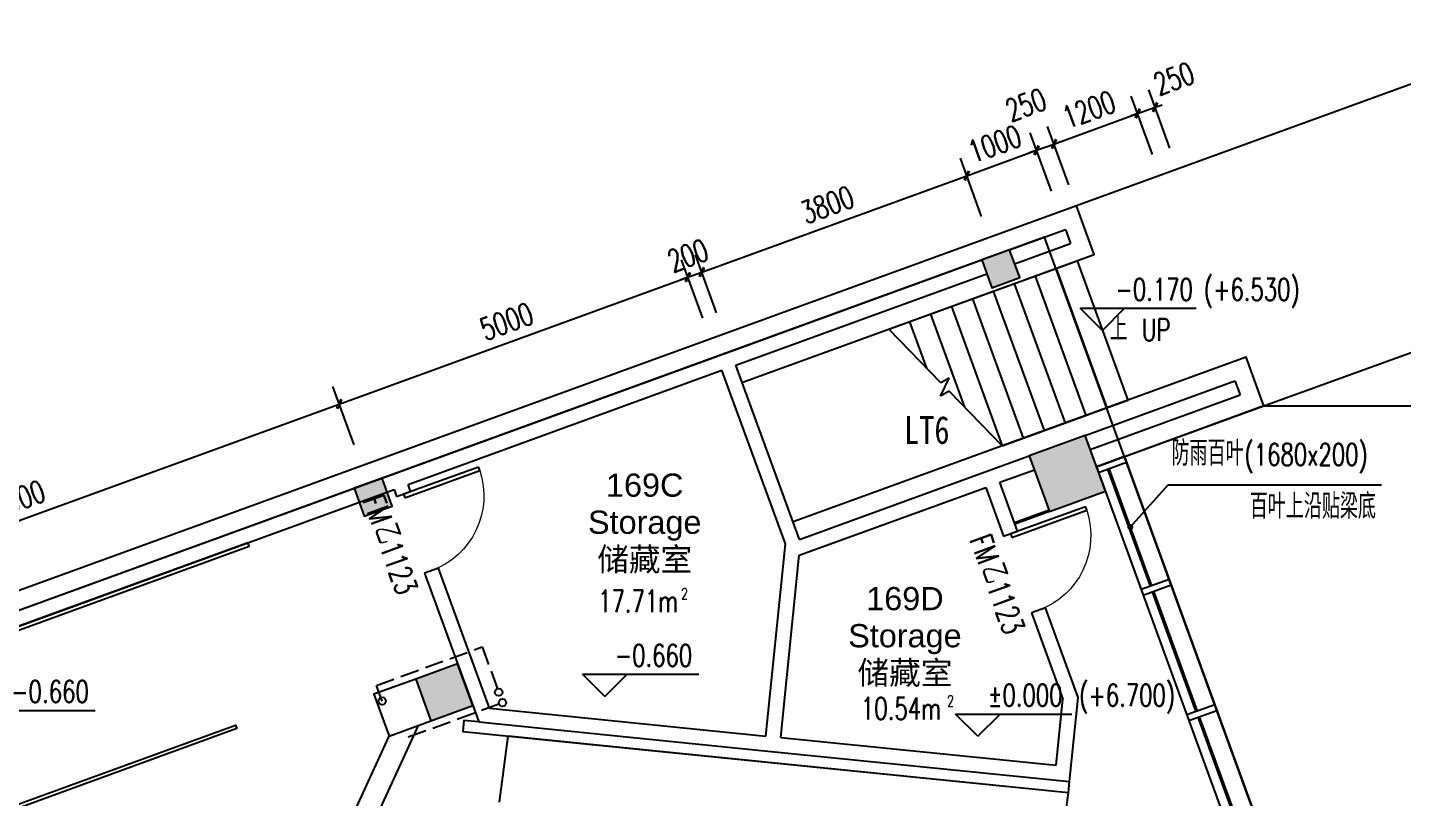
# Model space of a CAD drawing. Header units: inches. Extents: x -97096 to 280004, y -37912 to 97116.
# Drawn here: x 22658 to 41188, y 62021 to 72402 of the extents above; entities that cross this region are included whole.
import ezdxf
from ezdxf.enums import TextEntityAlignment as Align

# ---------------------------------------------------------------- set-up
doc = ezdxf.new("R2010")
doc.units = ezdxf.units.IN
doc.header["$LTSCALE"] = 1000
doc.header["$MEASUREMENT"] = 0
doc.linetypes.add('DASH', pattern=[0.35, 0.25, -0.1])
for name, color, linetype in [('3T_BAR', 7, 'Continuous'), ('A-DETL-NOTE', 1, 'Continuous'), ('an-furniture', 253, 'Continuous'), ('COLUMN', 2, 'Continuous'), ('CURTWALL', 4, 'Continuous'), ('DIM_ELEV', 3, 'Continuous'), ('DIM_LEAD', 3, 'Continuous'), ('DIM_SYMB', 3, 'Continuous'), ('DOOR_FIRE', 4, 'Continuous'), ('DOOR_FIRE_TEXT', 7, 'Continuous'), ('PIPE', 3, 'Continuous'), ('PUB_DIM', 3, 'Continuous'), ('PUB_HATCH', 253, 'Continuous'), ('PUB_TEXT', 7, 'Continuous'), ('RAIL', 163, 'Continuous'), ('SLAB', 60, 'Continuous'), ('SPACE', 7, 'Continuous'), ('STAIR', 3, 'Continuous'), ('SURFACE', 6, 'Continuous'), ('SURFACE-INT', 62, 'Continuous'), ('WALL', 2, 'Continuous')]:
    doc.layers.add(name, color=color, linetype=linetype)
doc.styles.add('510p-01$0$Arial_2', font='arial.ttf', dxfattribs={"height": 6.392964})
doc.styles.add('_TCH_DIM', font='SIMPLEX', dxfattribs={"bigfont": 'GBCBIG'})
doc.styles.add('_TCH_DIM_T3', font='SIMPLEX', dxfattribs={"width": 0.705882, "bigfont": 'GBCBIG'})
doc.styles.add('_TCH_SPACE', font='SIMPLEX', dxfattribs={"bigfont": 'GBCBIG'})
doc.styles.add('_TCH_WINDOW', font='SIMPLEX', dxfattribs={"bigfont": 'GBCBIG'})
doc.styles.add('DIMHT', font='', dxfattribs={"width": 0.8})
doc.styles.get('DIMHT').set_extended_font_data('SimHei')
doc.dimstyles.new('_TCH_ARCH&&100', dxfattribs={"dimtxt": 297.5, "dimasz": 100, "dimexe": 250, "dimexo": 300, "dimgap": 126.25, "dimtad": 1, "dimdec": 0, "dimzin": 0, "dimdsep": 46, "dimtxsty": '_TCH_DIM_T3', "dimblk": 'ARCHTICK', "dimcen": 0.09, "dimclrt": 7, "dimazin": 2, "dimtfac": 1, "dimtdec": 0, "dimtix": 1, "dimtmove": 2, "dimatfit": 3, "dimfxl": 1, "dimtolj": 1, "dimtzin": 0, "dimarcsym": 0})

# ---------------------------------------------------------------- blocks, each defined once
blk = doc.blocks.new('510p-01$0$material tag')
blk = doc.blocks.new('_ArchTick')
at = {"color": 0, "linetype": 'ByBlock', "const_width": 0.4}
blk.add_lwpolyline([(-0.5, -0.5), (0.5, 0.5)], dxfattribs=at)
blk = doc.blocks.new('*D248')
at = {"layer": 'Defpoints', "color": 0, "transparency": 16777216}
for p in [(37853, 71327), (38156, 70495), (37921, 70410)]:
    blk.add_point(p, dxfattribs=at)
at = {"layer": 'PUB_DIM', "color": 0, "lineweight": -2, "transparency": 16777216}
for p, q in [((38053, 70777), (37768, 71562)), ((37819, 70691), (37533, 71477)), ((37853, 71327), (37947, 71361)), ((37618, 71242), (37524, 71208)), ((37618, 71242), (37853, 71327))]:
    blk.add_line(p, q, dxfattribs=at)
at = {"layer": 'PUB_DIM', "color": 0, "lineweight": -2, "transparency": 16777216, "xscale": 100, "yscale": 100, "zscale": 100}
for p, rotation in [((37853, 71327), 200.0000000104919), ((37618, 71242), 20.00000001049186)]:
    blk.add_blockref('_ArchTick', p, dxfattribs=dict(at, rotation=rotation))
at = {"layer": 'PUB_DIM', "color": 7, "transparency": 16777216, "insert": (38107, 71712), "char_height": 297.5, "attachment_point": 5, "rotation": 20, "style": '_TCH_DIM_T3'}
blk.add_mtext('\\A1;250', dxfattribs=at)
blk = doc.blocks.new('*D249')
at = {"layer": 'Defpoints', "color": 0, "transparency": 16777216}
for p in [(37618, 71242), (37921, 70410), (36794, 69999)]:
    blk.add_point(p, dxfattribs=at)
at = {"layer": 'PUB_DIM', "color": 0, "lineweight": -2, "transparency": 16777216}
for p, q in [((37819, 70691), (37533, 71477)), ((36491, 70831), (37618, 71242)), ((36691, 70281), (36405, 71066))]:
    blk.add_line(p, q, dxfattribs=at)
at = {"layer": 'PUB_DIM', "color": 0, "lineweight": -2, "transparency": 16777216, "xscale": 100, "yscale": 100, "zscale": 100}
for p, rotation in [((37618, 71242), 20.0000000104919), ((36491, 70831), 200.0000000104919)]:
    blk.add_blockref('_ArchTick', p, dxfattribs=dict(at, rotation=rotation))
at = {"layer": 'PUB_DIM', "color": 7, "transparency": 16777216, "insert": (36960, 71295), "char_height": 297.5, "attachment_point": 5, "rotation": 20, "style": '_TCH_DIM_T3'}
blk.add_mtext('\\A1;1200', dxfattribs=at)
blk = doc.blocks.new('*D250')
at = {"layer": 'Defpoints', "color": 0, "transparency": 16777216}
for p in [(36491, 70831), (36559, 69914), (36794, 69999)]:
    blk.add_point(p, dxfattribs=at)
at = {"layer": 'PUB_DIM', "color": 0, "lineweight": -2, "transparency": 16777216}
for p, q in [((36456, 70196), (36170, 70981)), ((36691, 70281), (36405, 71066)), ((36256, 70746), (36491, 70831)), ((36491, 70831), (36585, 70865)), ((36256, 70746), (36162, 70712))]:
    blk.add_line(p, q, dxfattribs=at)
at = {"layer": 'PUB_DIM', "color": 0, "lineweight": -2, "transparency": 16777216, "xscale": 100, "yscale": 100, "zscale": 100}
for p, rotation in [((36256, 70746), 20.00000001049233), ((36491, 70831), 200.0000000104924)]:
    blk.add_blockref('_ArchTick', p, dxfattribs=dict(at, rotation=rotation))
at = {"layer": 'PUB_DIM', "color": 7, "transparency": 16777216, "insert": (36112, 71359), "char_height": 297.5, "attachment_point": 5, "rotation": 20, "style": '_TCH_DIM_T3'}
blk.add_mtext('\\A1;250', dxfattribs=at)
blk = doc.blocks.new('*D251')
at = {"layer": 'Defpoints', "color": 0, "transparency": 16777216}
for p in [(36256, 70746), (36559, 69914), (35619, 69572)]:
    blk.add_point(p, dxfattribs=at)
at = {"layer": 'PUB_DIM', "color": 0, "lineweight": -2, "transparency": 16777216}
for p, q in [((36456, 70196), (36170, 70981)), ((35516, 69854), (35231, 70639)), ((35316, 70404), (36256, 70746))]:
    blk.add_line(p, q, dxfattribs=at)
at = {"layer": 'PUB_DIM', "color": 0, "lineweight": -2, "transparency": 16777216, "xscale": 100, "yscale": 100, "zscale": 100}
for p, rotation in [((36256, 70746), 20.00000001049246), ((35316, 70404), 200.0000000104924)]:
    blk.add_blockref('_ArchTick', p, dxfattribs=dict(at, rotation=rotation))
at = {"layer": 'PUB_DIM', "color": 7, "transparency": 16777216, "insert": (35692, 70833), "char_height": 297.5, "attachment_point": 5, "rotation": 20, "style": '_TCH_DIM_T3'}
blk.add_mtext('\\A1;1000', dxfattribs=at)
blk = doc.blocks.new('*D252')
at = {"layer": 'Defpoints', "color": 0, "transparency": 16777216}
for p in [(35316, 70404), (35619, 69572), (32048, 68272)]:
    blk.add_point(p, dxfattribs=at)
at = {"layer": 'PUB_DIM', "color": 0, "lineweight": -2, "transparency": 16777216}
for p, q in [((35516, 69854), (35231, 70639)), ((31745, 69104), (35316, 70404)), ((31945, 68554), (31659, 69339))]:
    blk.add_line(p, q, dxfattribs=at)
at = {"layer": 'PUB_DIM', "color": 0, "lineweight": -2, "transparency": 16777216, "xscale": 100, "yscale": 100, "zscale": 100}
for p, rotation in [((35316, 70404), 20.00000001049206), ((31745, 69104), 200.0000000104921)]:
    blk.add_blockref('_ArchTick', p, dxfattribs=dict(at, rotation=rotation))
at = {"layer": 'PUB_DIM', "color": 7, "transparency": 16777216, "insert": (33436, 70012), "char_height": 297.5, "attachment_point": 5, "rotation": 20, "style": '_TCH_DIM_T3'}
blk.add_mtext('\\A1;3800', dxfattribs=at)
blk = doc.blocks.new('*D253')
at = {"layer": 'Defpoints', "color": 0, "transparency": 16777216}
for p in [(31745, 69104), (31860, 68203), (32048, 68272)]:
    blk.add_point(p, dxfattribs=at)
at = {"layer": 'PUB_DIM', "color": 0, "lineweight": -2, "transparency": 16777216}
for p, q in [((31945, 68554), (31659, 69339)), ((31757, 68485), (31471, 69270)), ((31745, 69104), (31839, 69138)), ((31557, 69036), (31463, 69001)), ((31557, 69036), (31745, 69104))]:
    blk.add_line(p, q, dxfattribs=at)
at = {"layer": 'PUB_DIM', "color": 0, "lineweight": -2, "transparency": 16777216, "xscale": 100, "yscale": 100, "zscale": 100}
for p, rotation in [((31557, 69036), 20.00000001049457), ((31745, 69104), 200.0000000104946)]:
    blk.add_blockref('_ArchTick', p, dxfattribs=dict(at, rotation=rotation))
at = {"layer": 'PUB_DIM', "color": 7, "transparency": 16777216, "insert": (31557, 69328), "char_height": 297.5, "attachment_point": 5, "rotation": 20, "style": '_TCH_DIM_T3'}
blk.add_mtext('\\A1;200', dxfattribs=at)
blk = doc.blocks.new('*D254')
at = {"layer": 'Defpoints', "color": 0, "transparency": 16777216}
for p in [(31557, 69036), (31860, 68203), (27162, 66493)]:
    blk.add_point(p, dxfattribs=at)
at = {"layer": 'PUB_DIM', "color": 0, "lineweight": -2, "transparency": 16777216}
for p, q in [((31757, 68485), (31471, 69270)), ((26859, 67326), (31557, 69036)), ((27059, 66775), (26773, 67560))]:
    blk.add_line(p, q, dxfattribs=at)
at = {"layer": 'PUB_DIM', "color": 0, "lineweight": -2, "transparency": 16777216, "xscale": 100, "yscale": 100, "zscale": 100}
for p, rotation in [((31557, 69036), 20.00000001049212), ((26859, 67326), 200.0000000104922)]:
    blk.add_blockref('_ArchTick', p, dxfattribs=dict(at, rotation=rotation))
at = {"layer": 'PUB_DIM', "color": 7, "transparency": 16777216, "insert": (29114, 68439), "char_height": 297.5, "attachment_point": 5, "rotation": 20, "style": '_TCH_DIM_T3'}
blk.add_mtext('\\A1;5000', dxfattribs=at)
blk = doc.blocks.new('*D255')
at = {"layer": 'Defpoints', "color": 0, "transparency": 16777216}
for p in [(26859, 67326), (27162, 66493), (18704, 63415)]:
    blk.add_point(p, dxfattribs=at)
at = {"layer": 'PUB_DIM', "color": 0, "lineweight": -2, "transparency": 16777216}
for p, q in [((27059, 66775), (26773, 67560)), ((18402, 64247), (26859, 67326)), ((18602, 63697), (18316, 64482))]:
    blk.add_line(p, q, dxfattribs=at)
at = {"layer": 'PUB_DIM', "color": 0, "lineweight": -2, "transparency": 16777216, "xscale": 100, "yscale": 100, "zscale": 100}
for p, rotation in [((26859, 67326), 20.00000001049208), ((18402, 64247), 200.0000000104921)]:
    blk.add_blockref('_ArchTick', p, dxfattribs=dict(at, rotation=rotation))
at = {"layer": 'PUB_DIM', "color": 7, "transparency": 16777216, "insert": (22536, 66045), "char_height": 297.5, "attachment_point": 5, "rotation": 20, "style": '_TCH_DIM_T3'}
blk.add_mtext('\\A1;9000', dxfattribs=at)
blk = doc.blocks.new('_FZH')
blk.add_lwpolyline([(-0.5, -0.5), (0.5, -0.5), (0.5, 0.5), (-0.5, 0.5)], close=True)
at = {"layer": 'PUB_HATCH'}
blk.add_solid([(-0.5, -0.5), (0.5, -0.5), (-0.5, 0.5), (0.5, 0.5)], dxfattribs=at)
blk = doc.blocks.new('$DorLib2D$00000001')
for p, q in [((0.45, 0.975), (0.5, 0.975)), ((0.45, 0), (0.45, 0.975)), ((0.5, 0), (0.5, 0.975)), ((0.5, 0), (0.45, 0))]:
    blk.add_line(p, q)
at = {"lineweight": 13}
blk.add_arc((0.475, 0), 0.975, 91.4693, 180, dxfattribs=at)

msp = doc.modelspace()

# ---------------------------------------------------------------- linework, layer by layer
at = {"layer": '3T_BAR'}
for p, q in [((37439.5, 66616.2), (37063.7, 66479.4)), ((37091, 66404.2), (37466.9, 66541)), ((37466.9, 66541), (37439.5, 66616.2)), ((37063.7, 66479.4), (37091, 66404.2)), ((38041.5, 64962.3), (37665.6, 64825.5)), ((37693, 64750.3), (38068.8, 64887.2)), ((38068.8, 64887.2), (38041.5, 64962.3)), ((37665.6, 64825.5), (37693, 64750.3)), ((38657.1, 63270.9), (38281.2, 63134.1)), ((38308.6, 63058.9), (38684.5, 63195.7)), ((38684.5, 63195.7), (38657.1, 63270.9)), ((38281.2, 63134.1), (38308.6, 63058.9))]:
    msp.add_line(p, q, dxfattribs=at)
at = {"layer": 'an-furniture'}
msp.add_line((36567.6, 61194.7, 0), (36685.6, 62085.7, 0), dxfattribs=at)
for points in [[(19989.4, 63404.2), (20006.5, 63357.2), (25644.7, 65409.3), (25627.6, 65456.3), (20929.1, 63746.2)], [(21717.6, 61582.2), (21700.5, 61629.2), (25459.3, 62997), (25476.4, 62950)]]:
    msp.add_lwpolyline(points, close=True, dxfattribs=at)
at = {"layer": 'CURTWALL'}
for p, q in [((37213.2, 66448.7), (37787.8, 64870)), ((37232, 66455.5), (37806.6, 64876.8)), ((37815.1, 64794.8), (38403.4, 63178.5)), ((37833.9, 64801.6), (38422.2, 63185.4)), ((38430.8, 63103.4), (39019, 61487.1)), ((38449.6, 63110.2), (39037.8, 61493.9))]:
    msp.add_line(p, q, dxfattribs=at)
msp.add_lwpolyline([(37063.7, 66479.4), (41373.1, 54639.3)], dxfattribs=at)
at = {"layer": 'DIM_ELEV'}
for p, q in [((37143.1, 68317), (36843.1, 68617)), ((36843.1, 68617), (38408.1, 68617)), ((37143.1, 68317), (37443.1, 68617)), ((30437.7, 63383.5), (30137.7, 63683.5)), ((30137.7, 63683.5), (31702.7, 63683.5)), ((30437.7, 63383.5), (30737.7, 63683.5)), ((22004, 63195.4), (23569, 63195.4)), ((35464.7, 62846.4), (35164.7, 63146.4)), ((35164.7, 63146.4), (36729.7, 63146.4)), ((35464.7, 62846.4), (35764.7, 63146.4))]:
    msp.add_line(p, q, dxfattribs=at)
at = {"layer": 'DIM_LEAD'}
for p, q in [((37519, 65667), (38031.4, 66234.2)), ((38031.4, 66234.2), (40902.4, 66234.2))]:
    msp.add_line(p, q, dxfattribs=at)
at = {"layer": 'DIM_LEAD', "const_width": 40}
msp.add_lwpolyline([(37505.6, 65652.2, 1), (37532.4, 65681.9, 1)], format="xyb", close=True, dxfattribs=at)
at = {"layer": 'DIM_SYMB'}
for points in [[(37141.7, 68316.9, 0, 0, 0), (33476.9, 66983, 80, 0, 0), (33195, 66880.4, 0, 0, 0)], [(36626.5, 61639.4, 0, 0, 0), (29373.9, 62373, 80, 0, 0), (29075.4, 62403.2, 0, 0, 0)]]:
    msp.add_lwpolyline(points, format="xyseb", dxfattribs=at)
at = {"layer": 'PIPE', "linetype": 'DASH'}
for points in [[(27438.1, 63321.8), (27361.2, 63533.3), (28784.6, 64051.3), (29006.9, 63440.5)], [(27789.6, 62837.9), (29058.2, 63299.6)]]:
    msp.add_lwpolyline(points, dxfattribs=at)
at = {"layer": 'PIPE'}
for centre in [(29006.9, 63440.5), (27438.1, 63321.8), (29058.2, 63299.6)]:
    msp.add_circle(centre, 50, dxfattribs=at)
at = {"layer": 'RAIL'}
for p, q in [((39318.9, 67300.1), (63675, 76161.7)), ((39318.9, 67300.2), (44533.4, 67300.2))]:
    msp.add_line(p, q, dxfattribs=at)
for points in [[(36746.5, 69981.9), (42760.6, 72170.9), (42185.8, 73750.1)], [(39318.9, 67300.1), (37439.6, 66616.1), (41749, 54776.1), (43628.4, 55460.1), (43867.8, 54802.3)]]:
    msp.add_lwpolyline(points, dxfattribs=at)
at = {"layer": 'SLAB'}
msp.add_lwpolyline([(16750, 24000), (16750, 30000), (48700, 30000), (48700, 43500), (33200, 43500), (33200, 51185.6), (41902.8, 54353.2), (36362.2, 69576.1), (13141.2, 61124.4), (13535.6, 60040.7), (11543.3, 59315.5), (11644.9, 59823.5), (10762.3, 60000), (9119.9, 51787.7), (10933.9, 51424.8), (10489, 49200), (-12200, 49200)], dxfattribs=at)
at = {"layer": 'STAIR'}
for p, q in [((34263.9, 68333.2), (36801.1, 69256.7)), ((36519.2, 69154), (37203.2, 67274.7)), ((36801.1, 69256.7), (37485.1, 67377.3)), ((35955.4, 68948.8), (36639.4, 67069.4)), ((36237.3, 69051.4), (36921.3, 67172.1)), ((35673.5, 68846.2), (36357.5, 66966.8)), ((35109.7, 68641), (35793.7, 66761.6)), ((35391.6, 68743.6), (36075.6, 66864.2)), ((34545.8, 68435.8), (34773.9, 67809.3)), ((34827.8, 68538.4), (35283.8, 67285.5)), ((34966.2, 67611.8), (34263.9, 68333.2)), ((34959.7, 67431.4), (35076.7, 67673.6)), ((35076.7, 67673.6), (34966.2, 67611.8)), ((35077.6, 67497.3), (34959.7, 67431.4)), ((35793.7, 66761.6), (35077.6, 67497.3)), ((35793.7, 66761.6), (37485.1, 67377.3)), ((26924.5, 61524.9), (27530.2, 62849.9)), ((29016.4, 61956.9, 0), (29134.5, 62849.6, 0)), ((36685.6, 62085.7, 0), (29134.5, 62849.6, 0))]:
    msp.add_line(p, q, dxfattribs=at)
msp.add_lwpolyline([(20368.6, 60243.2), (22080, 59429.5), (27138.1, 61270.5), (27926, 62993.9)], dxfattribs=at)
at = {"layer": 'SURFACE'}
for points in [[(32286.2, 67613.7), (37032.9, 69341.4), (36793.5, 69999.1), (18235, 63244.4), (18406, 62774.7)], [(37063.7, 66479.4), (39318.9, 67300.2), (39079.5, 67958), (32975.2, 65736.2)]]:
    msp.add_lwpolyline(points, dxfattribs=at)
at = {"layer": 'SURFACE-INT'}
for points in [[(36424.8, 65895.7), (35958.5, 65726)], [(36431.6, 65876.9), (35965.4, 65707.2)], [(27888.8, 63618.9), (27325, 63413.7), (27530.2, 62849.9), (28094, 63055.1)], [(28737.7, 63040.5), (28538.7, 63060.6), (28523.6, 62911.2), (36685.8, 62087.4), (36700.9, 62236.7)], [(28737.7, 63040.5), (28538.7, 63060.6), (28523.6, 62911.2), (36685.8, 62087.3), (36700.9, 62236.6)]]:
    msp.add_lwpolyline(points, dxfattribs=at)
at = {"layer": 'WALL'}
for p, q in [((35892.4, 69405.1), (36644.1, 69678.7)), ((36644.1, 69678.7), (36712.5, 69490.8)), ((35960.8, 69217.2), (36712.5, 69490.8)), ((31943.9, 67968), (35516.5, 69268.3)), ((32201.6, 67849), (35584.9, 69080.4)), ((27623, 66395.4), (31943.9, 67968)), ((33061.7, 65501.7), (32201.6, 67849)), ((27785.4, 66241.6), (32013.7, 67780.6)), ((32871.1, 65440.5), (32013.7, 67780.6)), ((36909.7, 66902.2), (38930.1, 67637.6)), ((38930.1, 67637.6), (38998.5, 67449.6)), ((36978.1, 66714.3), (38998.5, 67449.6)), ((35597.8, 66424.7), (36158, 66628.6)), ((18977.8, 63248.8), (27623, 66395.4)), ((33061.7, 65501.7), (35597.8, 66424.7)), ((35760.2, 66271), (36226.4, 66440.7)), ((19046.2, 63060.9), (27597.5, 66173.2)), ((27597.5, 66173.2), (27631.7, 66079.3)), ((27819.6, 66147.7), (27785.4, 66241.6)), ((33056.6, 65287), (35572.2, 66202.6)), ((35572.2, 66202.6), (35811.7, 65544.8)), ((35999.6, 65613.2), (35760.2, 66271)), ((27631.7, 66079.3), (27819.6, 66147.7)), ((35811.7, 65544.8), (35999.6, 65613.2)), ((32609.6, 62850.5), (32871.1, 65440.5)), ((32808.6, 62830.5), (33056.6, 65287)), ((28195.8, 65114.1), (28007.9, 65045.7)), ((28007.9, 65045.7), (28737.8, 63040.4)), ((28882.8, 63226.7), (28195.8, 65114.1)), ((36375.8, 64579.6), (36187.9, 64511.1)), ((36187.9, 64511.1), (36611.9, 63346.3)), ((36815.4, 63371.7), (36375.8, 64579.6)), ((28882.8, 63226.7), (32609.6, 62850.5)), ((36522, 62455.6), (36611.9, 63346.3)), ((36700.9, 62236.6), (36815.4, 63371.7)), ((28737.8, 63040.4), (32589.5, 62651.6)), ((32808.6, 62830.5), (36522, 62455.6)), ((32589.5, 62651.6), (36700.9, 62236.6))]:
    msp.add_line(p, q, dxfattribs=at)

# ---------------------------------------------------------------- block references
at = {"layer": 'A-DETL-NOTE'}
ref = msp.add_blockref('510p-01$0$material tag', (-149404.3, -9599.6), dxfattribs=dict(at, xscale=3.125, yscale=3.125, zscale=3.125))
ref.add_attrib('ROOM_TAG', '169C', dxfattribs={"layer": '0', "height": 312.5, "style": '510p-01$0$Arial_2'}).set_placement((30975.4, 66232.6), align=Align.MIDDLE_CENTER)
ref.add_attrib('NAME_ENG', 'Storage', dxfattribs={"layer": '0', "height": 312.5, "style": '510p-01$0$Arial_2'}).set_placement((30975.4, 65732.6), align=Align.MIDDLE_CENTER)
ref.add_attrib('NAME_CN', '储藏室', dxfattribs={"layer": '0', "height": 312.5, "style": '510p-01$0$Arial_2'}).set_placement((30975.4, 65232.6), align=Align.MIDDLE_CENTER)
ref = msp.add_blockref('510p-01$0$material tag', (-145897.6, -11129.5), dxfattribs=dict(at, xscale=3.125, yscale=3.125, zscale=3.125))
ref.add_attrib('ROOM_TAG', '169D', dxfattribs={"layer": '0', "height": 312.5, "style": '510p-01$0$Arial_2'}).set_placement((34482.1, 64702.7), align=Align.MIDDLE_CENTER)
ref.add_attrib('NAME_ENG', 'Storage', dxfattribs={"layer": '0', "height": 312.5, "style": '510p-01$0$Arial_2'}).set_placement((34482.1, 64202.7), align=Align.MIDDLE_CENTER)
ref.add_attrib('NAME_CN', '储藏室', dxfattribs={"layer": '0', "height": 312.5, "style": '510p-01$0$Arial_2'}).set_placement((34482.1, 63702.7), align=Align.MIDDLE_CENTER)
at = {"layer": 'COLUMN'}
for p, xscale, yscale, zscale, rotation in [((35772.8, 69148.8), 399.9999999999959, 399.9999999999959, 399.9999999999959, 289.9999999999998), ((36670.7, 66389.6), 799.9999999999917, 799.9999999999917, 799.9999999999917, 289.9999999999998), ((27315.6, 66070.6), 399.9999999999959, 399.9999999999959, 399.9999999999959, 289.9999999999998), ((28273.2, 63439.5), 599.9999999999932, 599.9999999999932, 599.9999999999932, 290.0000000000017)]:
    msp.add_blockref('_FZH', p, dxfattribs=dict(at, xscale=xscale, yscale=yscale, zscale=zscale, rotation=rotation))
at = {"layer": 'DOOR_FIRE', "xscale": 1100, "yscale": -1100, "zscale": 200}
for p, rotation in [((27913.7, 65596.7), 110), ((36093.7, 65062.2), 109.9999999999999)]:
    msp.add_blockref('$DorLib2D$00000001', p, dxfattribs=dict(at, rotation=rotation))

# ---------------------------------------------------------------- texts
at = {"layer": 'DOOR_FIRE_TEXT', "style": '_TCH_WINDOW', "width": 0.705882}
for s, p in [('FM', (27169.8, 66031.3)), ('1123', (27397.5, 65405.7)), ('FM', (35350.6, 65497.1)), ('1123', (35578.3, 64871.5))]:
    msp.add_text(s, height=297.5, rotation=290, dxfattribs=at).set_placement(p)
at = {"layer": 'DOOR_FIRE_TEXT', "style": '_TCH_WINDOW'}
for p in [(27313.4, 65636.7), (35494.3, 65102.5)]:
    msp.add_text('乙', height=337.6, rotation=290, dxfattribs=at).set_placement(p)
at = {"layer": 'PUB_TEXT', "style": '_TCH_DIM', "width": 0.705882}
for s, p in [('-0.170', (37318.1, 68722)), ('(+6.530)', (38508.1, 68722)), ('UP', (37676.1, 68177.8)), ('(1680x200)', (39057.4, 66495.1)), ('-0.660', (30572.7, 63788.5)), ('-0.660', (22439, 63300.4)), ('(+6.700)', (36829.7, 63251.4)), ('%%P0.000', (35599.7, 63251.4))]:
    msp.add_text(s, height=297.5, dxfattribs=at).set_placement(p)
at = {"layer": 'PUB_TEXT', "style": '_TCH_DIM'}
for s, height, p in [('上', 337.6, (37240.3, 68177.8)), ('防雨百叶', 337.59, (38074.4, 66495.1)), ('百叶上沿贴梁底', 337.59, (39129.3, 65779.2))]:
    msp.add_text(s, height=height, dxfattribs=at).set_placement(p)
at = {"layer": 'SPACE'}
for s, height, style, width, p in [('LT6', 375.53, 'DIMHT', 0.8, (34470.3, 66788.2)), ('17.71m', 297.5, '_TCH_SPACE', 0.705882, (30347.1, 64519.9)), ('2', 148.8, '_TCH_SPACE', 0.705882, (31467.1, 64694.9)), ('2', 148.8, '_TCH_SPACE', 0.705882, (35049.6, 63248.3)), ('10.54m', 297.5, '_TCH_SPACE', 0.705882, (33889.6, 63073.3))]:
    msp.add_text(s, height=height, dxfattribs=dict(at, style=style, width=width)).set_placement(p)

# ---------------------------------------------------------------- dimensions: what is measured, and where the dimension line sits
at = {"layer": 'PUB_DIM'}
for base, p1, p2, picture, middle in [((37853.2, 71327.2), (37921.2, 70409.6), (38156.1, 70495.1), '*D248', (38106.8, 71712.2)), ((36490.7, 70831.3), (36558.6, 69913.7), (36793.5, 69999.2), '*D250', (36112.5, 71358.7))]:
    dim = msp.add_linear_dim(base=base, p1=p1, p2=p2, angle=20, dimstyle='_TCH_ARCH&&100', dxfattribs=at)
    dim.commit()
    dim.dimension.update_dxf_attribs({"geometry": picture, "text_midpoint": middle, "dimtype": 129})
for p1, p2, picture, middle in [((36793.5, 69999.2), (37921.2, 70409.6), '*D249', (36960.4, 71294.9)), ((35618.9, 69571.6), (36558.6, 69913.7), '*D251', (35691.8, 70833.2)), ((32047.7, 68271.8), (35618.9, 69571.6), '*D252', (33436.4, 70012.3)), ((31859.8, 68203.4), (32047.7, 68271.8), '*D253', (31556.8, 69328.2)), ((27161.7, 66493.5), (31859.8, 68203.4), '*D254', (29113.8, 68439)), ((18704.4, 63415.3), (27161.7, 66493.5), '*D255', (22536.1, 66044.9))]:
    dim = msp.add_aligned_dim(p1=p1, p2=p2, distance=885.5, dimstyle='_TCH_ARCH&&100', dxfattribs=at)
    dim.commit()
    dim.dimension.update_dxf_attribs({"geometry": picture, "text_midpoint": middle})

doc.saveas('drawing.dxf')
